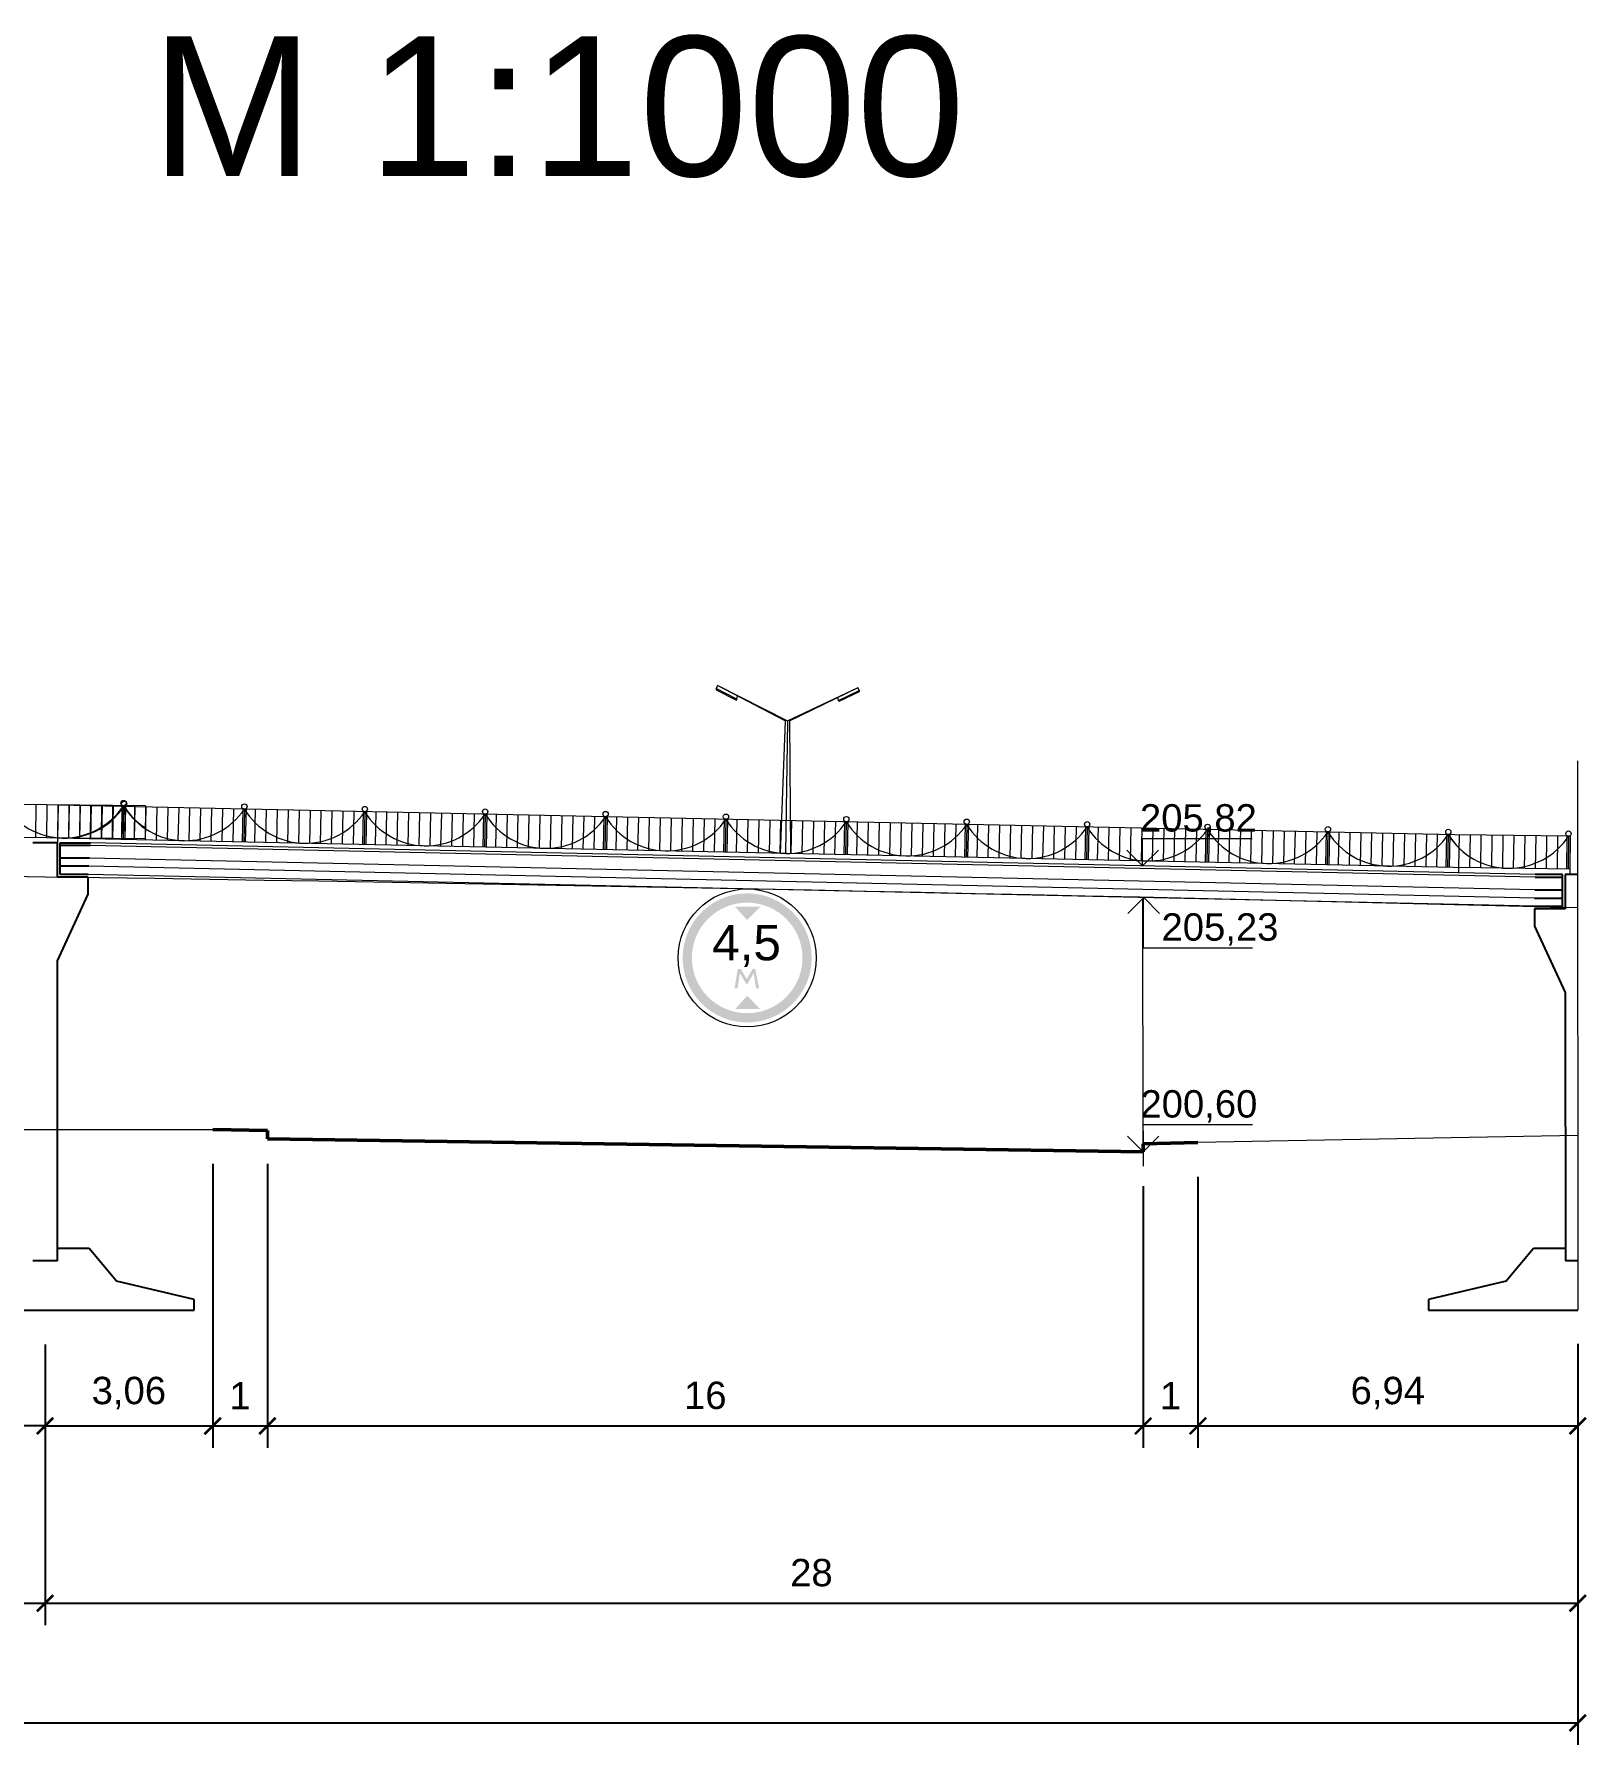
# Model space of a CAD drawing. Header units: millimetres. Extents: x -2123 to 34701, y -1286 to 835.
# Drawn here: x 4836.07 to 4864.43, y -1029.53 to -998.28 of the extents above; entities that cross this region are included whole.
import ezdxf

# ---------------------------------------------------------------- set-up
doc = ezdxf.new("R2010")
doc.units = ezdxf.units.MM
doc.layers.get('0').update_dxf_attribs({"lineweight": 15})
doc.layers.add('вертикалка', color=6, linetype='Continuous', lineweight=15)
doc.layers.add('поперечник', color=250, linetype='Continuous', lineweight=15)
doc.layers.add('розрізи', color=7, linetype='Continuous')
doc.styles.add('Arial', font='arial.ttf')
doc.styles.get("Standard").update_dxf_attribs({"font": 'arial.ttf'})
doc.styles.add('стиль1', font='isocpeui.ttf')
doc.dimstyles.new('3 Cтил Макс', dxfattribs={"dimtxt": 1, "dimasz": 0.3, "dimexe": 1.25, "dimexo": 0.625, "dimgap": 0.3, "dimtad": 1, "dimtxsty": 'стиль1', "dimblk": 'ARCHTICK', "dimcen": 2.5, "dimadec": 0, "dimazin": 0, "dimtfac": 1, "dimtmove": 0, "dimatfit": 3, "dimldrblk": 'DATUMFILLED', "dimfxl": 1, "dimarcsym": 0})

# ---------------------------------------------------------------- blocks, each defined once
blk = doc.blocks.new('_ArchTick')
at = {"color": 0, "linetype": 'ByBlock', "const_width": 0.15}
blk.add_lwpolyline([(-0.5, -0.5), (0.5, 0.5)], dxfattribs=at)
blk = doc.blocks.new('*D939')
at = {"layer": 'Defpoints', "color": 0, "lineweight": 20, "ltscale": 0.5, "transparency": 16777216}
for p in [(4812.266, -1021.588), (4836.266, -1021.588), (4836.266, -1026.941)]:
    blk.add_point(p, dxfattribs=at)
at = {"layer": 'вертикалка', "color": 0, "lineweight": -2, "ltscale": 0.5, "transparency": 16777216}
for p, q in [((4812.266, -1022.213), (4812.266, -1027.341)), ((4836.266, -1022.213), (4836.266, -1027.341)), ((4812.266, -1026.941), (4836.266, -1026.941))]:
    blk.add_line(p, q, dxfattribs=at)
at = {"layer": 'вертикалка', "color": 0, "lineweight": -2, "ltscale": 0.5, "transparency": 16777216, "xscale": 0.3, "yscale": 0.3, "zscale": 0.3, "rotation": 180}
blk.add_blockref('_ArchTick', (4812.266, -1026.941), dxfattribs=at)
at = {"layer": 'вертикалка', "color": 0, "lineweight": -2, "ltscale": 0.5, "transparency": 16777216, "xscale": 0.3, "yscale": 0.3, "zscale": 0.3}
blk.add_blockref('_ArchTick', (4836.266, -1026.941), dxfattribs=at)
at = {"layer": 'вертикалка', "color": 0, "lineweight": 20, "ltscale": 0.5, "transparency": 16777216, "insert": (4824.312, -1026.39), "char_height": 0.5, "attachment_point": 5, "style": 'Arial'}
blk.add_mtext('24', dxfattribs=at)
blk = doc.blocks.new('_DatumFilled')
at = {"color": 0, "linetype": 'ByBlock'}
blk.add_solid([(0, 0.58), (-1, 0), (0, -0.58)], dxfattribs=at)
blk = doc.blocks.new('*D940')
at = {"layer": 'Defpoints', "color": 0, "lineweight": 20, "ltscale": 0.5, "transparency": 16777216}
for p in [(4839.327, -1018.288), (4836.266, -1021.588), (4839.327, -1023.703)]:
    blk.add_point(p, dxfattribs=at)
at = {"layer": 'вертикалка', "color": 0, "lineweight": -2, "ltscale": 0.5, "transparency": 16777216}
for p, q in [((4839.327, -1018.913), (4839.327, -1024.103)), ((4836.266, -1022.213), (4836.266, -1024.103)), ((4836.266, -1023.703), (4839.327, -1023.703))]:
    blk.add_line(p, q, dxfattribs=at)
at = {"layer": 'вертикалка', "color": 0, "lineweight": -2, "ltscale": 0.5, "transparency": 16777216, "xscale": 0.3, "yscale": 0.3, "zscale": 0.3, "rotation": 180}
blk.add_blockref('_ArchTick', (4836.266, -1023.703), dxfattribs=at)
at = {"layer": 'вертикалка', "color": 0, "lineweight": -2, "ltscale": 0.5, "transparency": 16777216, "xscale": 0.3, "yscale": 0.3, "zscale": 0.3}
blk.add_blockref('_ArchTick', (4839.327, -1023.703), dxfattribs=at)
at = {"layer": 'вертикалка', "color": 0, "lineweight": 20, "ltscale": 0.5, "transparency": 16777216, "insert": (4837.796, -1023.102), "char_height": 0.5, "attachment_point": 5, "style": 'Arial'}
blk.add_mtext('3,06', dxfattribs=at)
blk = doc.blocks.new('*D942')
at = {"layer": 'Defpoints', "color": 0, "lineweight": 20, "ltscale": 0.5, "transparency": 16777216}
for p in [(4840.327, -1018.458), (4856.327, -1018.698), (4856.327, -1023.703)]:
    blk.add_point(p, dxfattribs=at)
at = {"layer": 'вертикалка', "color": 0, "lineweight": -2, "ltscale": 0.5, "transparency": 16777216}
for p, q in [((4840.327, -1019.083), (4840.327, -1024.103)), ((4856.327, -1019.323), (4856.327, -1024.103)), ((4840.327, -1023.703), (4856.327, -1023.703))]:
    blk.add_line(p, q, dxfattribs=at)
at = {"layer": 'вертикалка', "color": 0, "lineweight": -2, "ltscale": 0.5, "transparency": 16777216, "xscale": 0.3, "yscale": 0.3, "zscale": 0.3, "rotation": 180}
blk.add_blockref('_ArchTick', (4840.327, -1023.703), dxfattribs=at)
at = {"layer": 'вертикалка', "color": 0, "lineweight": -2, "ltscale": 0.5, "transparency": 16777216, "xscale": 0.3, "yscale": 0.3, "zscale": 0.3}
blk.add_blockref('_ArchTick', (4856.327, -1023.703), dxfattribs=at)
at = {"layer": 'вертикалка', "color": 0, "lineweight": 20, "ltscale": 0.5, "transparency": 16777216, "insert": (4848.327, -1023.147), "char_height": 0.5, "attachment_point": 5, "style": 'Arial'}
blk.add_mtext('16', dxfattribs=at)
blk = doc.blocks.new('*D943')
at = {"layer": 'Defpoints', "color": 0, "lineweight": 20, "ltscale": 0.5, "transparency": 16777216}
for p in [(4856.327, -1018.698), (4857.327, -1019.196), (4857.327, -1023.703)]:
    blk.add_point(p, dxfattribs=at)
at = {"layer": 'вертикалка', "color": 0, "lineweight": -2, "ltscale": 0.5, "transparency": 16777216}
for p, q in [((4856.327, -1019.323), (4856.327, -1024.103)), ((4857.327, -1019.821), (4857.327, -1024.103)), ((4856.327, -1023.703), (4857.327, -1023.703))]:
    blk.add_line(p, q, dxfattribs=at)
at = {"layer": 'вертикалка', "color": 0, "lineweight": -2, "ltscale": 0.5, "transparency": 16777216, "xscale": 0.3, "yscale": 0.3, "zscale": 0.3, "rotation": 180}
blk.add_blockref('_ArchTick', (4856.327, -1023.703), dxfattribs=at)
at = {"layer": 'вертикалка', "color": 0, "lineweight": -2, "ltscale": 0.5, "transparency": 16777216, "xscale": 0.3, "yscale": 0.3, "zscale": 0.3}
blk.add_blockref('_ArchTick', (4857.327, -1023.703), dxfattribs=at)
at = {"layer": 'вертикалка', "color": 0, "lineweight": 20, "ltscale": 0.5, "transparency": 16777216, "insert": (4856.827, -1023.152), "char_height": 0.5, "attachment_point": 5, "style": 'Arial'}
blk.add_mtext('1', dxfattribs=at)
blk = doc.blocks.new('*D944')
at = {"layer": 'Defpoints', "color": 0, "lineweight": 20, "ltscale": 0.5, "transparency": 16777216}
for p in [(4857.327, -1018.528), (4864.266, -1021.588), (4864.266, -1023.703)]:
    blk.add_point(p, dxfattribs=at)
at = {"layer": 'вертикалка', "color": 0, "lineweight": -2, "ltscale": 0.5, "transparency": 16777216}
for p, q in [((4857.327, -1019.153), (4857.327, -1024.103)), ((4864.266, -1022.213), (4864.266, -1024.103)), ((4857.327, -1023.703), (4864.266, -1023.703))]:
    blk.add_line(p, q, dxfattribs=at)
at = {"layer": 'вертикалка', "color": 0, "lineweight": -2, "ltscale": 0.5, "transparency": 16777216, "xscale": 0.3, "yscale": 0.3, "zscale": 0.3, "rotation": 180}
blk.add_blockref('_ArchTick', (4857.327, -1023.703), dxfattribs=at)
at = {"layer": 'вертикалка', "color": 0, "lineweight": -2, "ltscale": 0.5, "transparency": 16777216, "xscale": 0.3, "yscale": 0.3, "zscale": 0.3}
blk.add_blockref('_ArchTick', (4864.266, -1023.703), dxfattribs=at)
at = {"layer": 'вертикалка', "color": 0, "lineweight": 20, "ltscale": 0.5, "transparency": 16777216, "insert": (4860.796, -1023.102), "char_height": 0.5, "attachment_point": 5, "style": 'Arial'}
blk.add_mtext('6,94', dxfattribs=at)
blk = doc.blocks.new('*D946')
at = {"layer": 'Defpoints', "color": 0, "lineweight": 20, "ltscale": 0.5, "transparency": 16777216}
for p in [(4836.266, -1021.588), (4864.266, -1021.579), (4864.266, -1026.941)]:
    blk.add_point(p, dxfattribs=at)
at = {"layer": 'вертикалка', "color": 0, "lineweight": -2, "ltscale": 0.5, "transparency": 16777216}
for p, q in [((4836.266, -1022.213), (4836.266, -1027.341)), ((4864.266, -1022.204), (4864.266, -1027.341)), ((4836.266, -1026.941), (4864.266, -1026.941))]:
    blk.add_line(p, q, dxfattribs=at)
at = {"layer": 'вертикалка', "color": 0, "lineweight": -2, "ltscale": 0.5, "transparency": 16777216, "xscale": 0.3, "yscale": 0.3, "zscale": 0.3, "rotation": 180}
blk.add_blockref('_ArchTick', (4836.266, -1026.941), dxfattribs=at)
at = {"layer": 'вертикалка', "color": 0, "lineweight": -2, "ltscale": 0.5, "transparency": 16777216, "xscale": 0.3, "yscale": 0.3, "zscale": 0.3}
blk.add_blockref('_ArchTick', (4864.266, -1026.941), dxfattribs=at)
at = {"layer": 'вертикалка', "color": 0, "lineweight": 20, "ltscale": 0.5, "transparency": 16777216, "insert": (4850.266, -1026.385), "char_height": 0.5, "attachment_point": 5, "style": 'Arial'}
blk.add_mtext('28', dxfattribs=at)
blk = doc.blocks.new('3-13')
h = blk.add_hatch(color=1)
edge = h.paths.add_edge_path(flags=16)
edge.add_arc((3.5, 0), 2.805, 0, 360)
edge = h.paths.add_edge_path()
edge.add_arc((3.5, 0), 3.274, 0, 360)
blk.add_hatch(color=7).paths.add_polyline_path([(3.126, -0.771), (3.486, -1.365), (3.832, -0.767), (3.946, -1.54), (4.107, -1.54), (3.915, -0.567), (3.774, -0.567), (3.483, -1.071), (3.179, -0.57), (3.024, -0.57), (2.862, -1.536), (3.017, -1.536)])
at = {"color": 1}
blk.add_circle((3.5, 0), 3.5, dxfattribs=at)
at = {"color": 7}
for points in [[(2.89, 2.595), (4.165, 2.595), (3.499, 1.918)], [(2.89, -2.595), (4.165, -2.595), (3.499, -1.918)]]:
    blk.add_solid(points, dxfattribs=at)
at = {"insert": (1.719, 1.678), "char_height": 1.8, "attachment_point": 1}
blk.add_mtext_dynamic_manual_height_columns('4,5', width=3.89911, gutter_width=12.5, heights=[0], dxfattribs=at)
blk = doc.blocks.new('*D952')
at = {"layer": 'Defpoints', "color": 0, "lineweight": 20, "ltscale": 0.5, "transparency": 16777216}
for p in [(4833.541, -1021.588), (4836.266, -1021.588), (4833.541, -1023.703)]:
    blk.add_point(p, dxfattribs=at)
at = {"layer": 'вертикалка', "color": 0, "lineweight": -2, "ltscale": 0.5, "transparency": 16777216}
for p, q in [((4833.541, -1022.213), (4833.541, -1024.103)), ((4836.266, -1022.213), (4836.266, -1024.103)), ((4836.266, -1023.703), (4833.541, -1023.703))]:
    blk.add_line(p, q, dxfattribs=at)
at = {"layer": 'вертикалка', "color": 0, "lineweight": -2, "ltscale": 0.5, "transparency": 16777216, "xscale": 0.3, "yscale": 0.3, "zscale": 0.3, "rotation": 180}
blk.add_blockref('_ArchTick', (4833.541, -1023.703), dxfattribs=at)
at = {"layer": 'вертикалка', "color": 0, "lineweight": -2, "ltscale": 0.5, "transparency": 16777216, "xscale": 0.3, "yscale": 0.3, "zscale": 0.3}
blk.add_blockref('_ArchTick', (4836.266, -1023.703), dxfattribs=at)
at = {"layer": 'вертикалка', "color": 0, "lineweight": 20, "ltscale": 0.5, "transparency": 16777216, "insert": (4834.904, -1023.102), "char_height": 0.5, "attachment_point": 5, "style": 'Arial'}
blk.add_mtext('1,75', dxfattribs=at)
blk = doc.blocks.new('*D955')
at = {"layer": 'Defpoints', "color": 0, "lineweight": 20, "ltscale": 0.5, "transparency": 16777216}
for p in [(4736.268, -1021.686), (4864.266, -1021.579), (4864.266, -1029.127)]:
    blk.add_point(p, dxfattribs=at)
at = {"layer": 'вертикалка', "color": 0, "lineweight": -2, "ltscale": 0.5, "transparency": 16777216}
for p, q in [((4736.268, -1022.311), (4736.268, -1029.527)), ((4864.266, -1022.204), (4864.266, -1029.527)), ((4736.268, -1029.127), (4864.266, -1029.127))]:
    blk.add_line(p, q, dxfattribs=at)
at = {"layer": 'вертикалка', "color": 0, "lineweight": -2, "ltscale": 0.5, "transparency": 16777216, "xscale": 0.3, "yscale": 0.3, "zscale": 0.3, "rotation": 180}
blk.add_blockref('_ArchTick', (4736.268, -1029.127), dxfattribs=at)
at = {"layer": 'вертикалка', "color": 0, "lineweight": -2, "ltscale": 0.5, "transparency": 16777216, "xscale": 0.3, "yscale": 0.3, "zscale": 0.3}
blk.add_blockref('_ArchTick', (4864.266, -1029.127), dxfattribs=at)
at = {"layer": 'вертикалка', "color": 0, "lineweight": 20, "ltscale": 0.5, "transparency": 16777216, "insert": (4800.267, -1028.572), "char_height": 0.5, "attachment_point": 5, "style": 'Arial'}
blk.add_mtext('128', dxfattribs=at)
blk = doc.blocks.new('25')
blk.add_lwpolyline([(0, 0), (0, 600)])
blk = doc.blocks.new('*D1012')
at = {"layer": 'Defpoints', "color": 0, "lineweight": 20, "ltscale": 0.5, "transparency": 16777216}
for p in [(4839.327, -1018.288), (4840.327, -1018.288), (4840.327, -1023.703)]:
    blk.add_point(p, dxfattribs=at)
at = {"layer": 'вертикалка', "color": 0, "lineweight": -2, "ltscale": 0.5, "transparency": 16777216}
for p, q in [((4839.327, -1018.913), (4839.327, -1024.103)), ((4840.327, -1018.913), (4840.327, -1024.103)), ((4839.327, -1023.703), (4840.327, -1023.703))]:
    blk.add_line(p, q, dxfattribs=at)
at = {"layer": 'вертикалка', "color": 0, "lineweight": -2, "ltscale": 0.5, "transparency": 16777216, "xscale": 0.3, "yscale": 0.3, "zscale": 0.3, "rotation": 180}
blk.add_blockref('_ArchTick', (4839.327, -1023.703), dxfattribs=at)
at = {"layer": 'вертикалка', "color": 0, "lineweight": -2, "ltscale": 0.5, "transparency": 16777216, "xscale": 0.3, "yscale": 0.3, "zscale": 0.3}
blk.add_blockref('_ArchTick', (4840.327, -1023.703), dxfattribs=at)
at = {"layer": 'вертикалка', "color": 0, "lineweight": 20, "ltscale": 0.5, "transparency": 16777216, "insert": (4839.827, -1023.152), "char_height": 0.5, "attachment_point": 5, "style": 'Arial'}
blk.add_mtext('1', dxfattribs=at)

msp = doc.modelspace()

# ---------------------------------------------------------------- linework, layer by layer
for points in [[(4838.098, -1012.377), (4812.299, -1012.117)], [(4862.301, -1012.909), (4836.506, -1012.365)], [(4838.092, -1012.977), (4812.293, -1012.717), (4812.292, -1012.817)], [(4864.098, -1012.933), (4862.098, -1012.905)], [(4862.288, -1013.509), (4836.493, -1012.965), (4836.491, -1013.065)], [(4864.119, -1013.533), (4862.089, -1013.504), (4862.088, -1013.604)]]:
    msp.add_lwpolyline(points)
at = {"color": 0, "lineweight": 9}
for points in [[(4856.317, -1013.474), (4856.029, -1013.186)], [(4856.317, -1013.474), (4856.317, -1012.974), (4858.317, -1012.974)], [(4856.317, -1013.474), (4856.605, -1013.186)], [(4856.336, -1014.053), (4856.048, -1014.341)], [(4856.327, -1014.062), (4856.327, -1014.967), (4858.327, -1014.967)], [(4856.336, -1014.053), (4856.624, -1014.341)], [(4856.327, -1018.698), (4856.327, -1018.198), (4858.327, -1018.198)], [(4856.327, -1018.698), (4856.039, -1018.409)], [(4856.327, -1018.698), (4856.615, -1018.409)]]:
    msp.add_lwpolyline(points, dxfattribs=at)
at = {"color": 0, "lineweight": 50}
for points in [[(4839.327, -1018.288), (4840.327, -1018.308)], [(4840.327, -1018.308), (4840.327, -1018.458)], [(4856.327, -1018.698), (4840.327, -1018.458)], [(4857.327, -1018.528), (4856.327, -1018.548)], [(4856.327, -1018.698), (4856.327, -1018.548)]]:
    msp.add_lwpolyline(points, dxfattribs=at)
for centre in [(4837.699, -1012.325), (4837.708, -1012.342), (4839.907, -1012.388), (4842.107, -1012.435), (4844.306, -1012.481), (4846.505, -1012.527), (4848.705, -1012.574), (4850.904, -1012.62), (4853.104, -1012.666), (4855.303, -1012.713), (4857.503, -1012.759), (4859.702, -1012.805), (4861.902, -1012.852), (4864.098, -1012.884)]:
    msp.add_circle(centre, 0.0485)
for centre, start, end in [((4836.606, -1011.654), 212.2016, 326.6434), ((4836.622, -1011.659), 264.4089, 326.0134), ((4838.805, -1011.676), 212.2016, 237.0764), ((4838.821, -1011.705), 211.5716, 326.0134), ((4841.021, -1011.752), 211.5716, 326.0134), ((4843.22, -1011.798), 211.5716, 326.0134), ((4845.42, -1011.844), 211.5716, 326.0134), ((4847.619, -1011.891), 211.5716, 326.0134), ((4849.819, -1011.937), 211.5716, 326.0134), ((4852.018, -1011.983), 211.5716, 326.0134), ((4854.218, -1012.03), 211.5716, 326.0134), ((4856.417, -1012.076), 211.5716, 326.0134), ((4858.616, -1012.123), 211.5716, 326.0134), ((4860.816, -1012.169), 211.5716, 326.0134), ((4863.008, -1012.209), 211.9699, 326.4118), ((4863.015, -1012.215), 211.5716, 236.4464)]:
    msp.add_arc(centre, 1.308, start, end)
at = {"layer": 'вертикалка', "color": 5, "lineweight": 20}
for points in [[(4864.263, -1011.556), (4864.266, -1021.588)], [(4863.486, -1013.681), (4837.093, -1013.102)], [(4863.487, -1013.631), (4837.096, -1013.052)], [(4863.479, -1014.061), (4837.067, -1013.481)], [(4863.482, -1013.911), (4837.077, -1013.331)], [(4864.119, -1013.533), (4864.119, -1013.631)], [(4863.475, -1014.209), (4837.053, -1013.63)], [(4856.327, -1018.698), (4856.318, -1014.07)], [(4800.153, -1018.288), (4839.327, -1018.288)], [(4856.327, -1018.315), (4856.327, -1018.955)], [(4864.265, -1018.398), (4857.327, -1018.528)]]:
    msp.add_lwpolyline(points, dxfattribs=at)
msp.add_arc((4800.047, -3513.414), 2500, 88.528097, 91.461854, dxfattribs=at)
at = {"layer": 'поперечник', "color": 7, "lineweight": 15}
for p, q in [((4848.528, -1010.23), (4848.526, -1010.256)), ((4848.528, -1010.23), (4848.526, -1010.256)), ((4848.526, -1010.256), (4848.896, -1010.445)), ((4848.526, -1010.256), (4848.896, -1010.445)), ((4848.528, -1010.23), (4848.554, -1010.179)), ((4848.528, -1010.23), (4848.554, -1010.179)), ((4848.902, -1010.426), (4848.528, -1010.23)), ((4848.902, -1010.426), (4848.528, -1010.23)), ((4849.824, -1010.824), (4848.553, -1010.178)), ((4849.785, -1010.821), (4848.553, -1010.178)), ((4849.824, -1010.824), (4848.553, -1010.178)), ((4849.785, -1010.821), (4848.553, -1010.178)), ((4848.896, -1010.445), (4848.902, -1010.426)), ((4848.896, -1010.445), (4848.902, -1010.426)), ((4848.902, -1010.426), (4848.913, -1010.366)), ((4848.902, -1010.426), (4848.913, -1010.366)), ((4849.827, -1010.824), (4851.117, -1010.215)), ((4849.827, -1010.824), (4851.117, -1010.215)), ((4849.867, -1010.823), (4851.117, -1010.215)), ((4849.867, -1010.823), (4851.117, -1010.215)), ((4850.761, -1010.453), (4850.751, -1010.393)), ((4850.761, -1010.453), (4850.751, -1010.393)), ((4850.761, -1010.453), (4851.141, -1010.267)), ((4850.761, -1010.453), (4851.141, -1010.267)), ((4850.766, -1010.472), (4850.761, -1010.453)), ((4850.766, -1010.472), (4850.761, -1010.453)), ((4851.141, -1010.293), (4850.766, -1010.472)), ((4851.141, -1010.293), (4850.766, -1010.472)), ((4851.141, -1010.267), (4851.116, -1010.216)), ((4851.141, -1010.267), (4851.116, -1010.216)), ((4851.141, -1010.267), (4851.141, -1010.293)), ((4851.141, -1010.267), (4851.141, -1010.293)), ((4849.826, -1010.831), (4849.791, -1013.245)), ((4849.826, -1010.831), (4849.791, -1013.245)), ((4849.826, -1010.831), (4849.791, -1013.245)), ((4849.826, -1010.831), (4849.791, -1013.245))]:
    msp.add_line(p, q, dxfattribs=at)
for points in [[(4849.785, -1010.821), (4849.696, -1013.245)], [(4849.785, -1010.821), (4849.696, -1013.245)], [(4849.867, -1010.823), (4849.886, -1013.245)], [(4849.867, -1010.823), (4849.886, -1013.245)]]:
    msp.add_lwpolyline(points, dxfattribs=at)
at = {"layer": 'розрізи', "color": 0}
for p, q in [((4836.491, -1013.052), (4836.041, -1013.052)), ((4836.491, -1013.68), (4836.491, -1013.052)), ((4836.541, -1013.63), (4836.541, -1013.052)), ((4836.541, -1013.052), (4837.096, -1013.052)), ((4837.093, -1013.102), (4836.541, -1013.102)), ((4837.077, -1013.331), (4836.541, -1013.331)), ((4837.067, -1013.481), (4836.541, -1013.481)), ((4837.053, -1013.68), (4836.491, -1013.68)), ((4837.053, -1013.63), (4836.541, -1013.63)), ((4837.053, -1013.992), (4837.053, -1013.68)), ((4863.486, -1013.681), (4863.988, -1013.681)), ((4863.988, -1013.631), (4863.487, -1013.631)), ((4863.988, -1014.209), (4863.988, -1013.631)), ((4864.038, -1013.631), (4864.038, -1014.259)), ((4864.038, -1013.631), (4864.038, -1014.259)), ((4864.263, -1013.631), (4864.038, -1013.631)), ((4836.491, -1015.206), (4837.053, -1013.992)), ((4863.475, -1014.209), (4863.988, -1014.209)), ((4863.479, -1014.061), (4863.988, -1014.061)), ((4863.482, -1013.911), (4863.988, -1013.911)), ((4864.038, -1014.259), (4863.475, -1014.259)), ((4863.475, -1014.259), (4863.475, -1014.572)), ((4863.475, -1014.572), (4864.038, -1015.785)), ((4836.491, -1020.688), (4836.491, -1015.206)), ((4864.038, -1015.785), (4864.041, -1020.688)), ((4837.071, -1020.463), (4836.491, -1020.463)), ((4837.571, -1021.056), (4837.071, -1020.463)), ((4863.46, -1020.463), (4862.96, -1021.056)), ((4864.041, -1020.463), (4863.46, -1020.463)), ((4836.491, -1020.688), (4836.041, -1020.688)), ((4864.265, -1020.688), (4864.041, -1020.688)), ((4838.99, -1021.395), (4837.571, -1021.056)), ((4862.96, -1021.056), (4861.541, -1021.395)), ((4838.99, -1021.588), (4838.99, -1021.395)), ((4861.541, -1021.395), (4861.541, -1021.588)), ((4833.541, -1021.588), (4838.99, -1021.588)), ((4861.541, -1021.588), (4864.266, -1021.588))]:
    msp.add_line(p, q, dxfattribs=at)
at = {"layer": 'розрізи', "color": 0, "lineweight": 20}
msp.add_line((4836.491, -1013.68), (4837.053, -1013.68), dxfattribs=at)

# ---------------------------------------------------------------- block references
at = {"xscale": -0.001, "yscale": 0.001, "zscale": 0.001}
for p, rotation in [((4836.098, -1012.357), 179.4224968499293), ((4836.298, -1012.359), 179.4224968499293), ((4836.498, -1012.361), 179.4224968499293), ((4836.507, -1012.365), 178.7924872352983), ((4836.698, -1012.363), 179.4224968499293), ((4836.707, -1012.369), 178.7924872352983), ((4836.898, -1012.365), 179.4224968499293), ((4836.907, -1012.373), 178.7924872352983), ((4837.098, -1012.367), 179.4224968499293), ((4837.107, -1012.378), 178.7924872352983), ((4837.298, -1012.369), 179.4224968499293), ((4837.307, -1012.382), 178.7924872352983), ((4837.498, -1012.371), 179.4224968499293), ((4837.507, -1012.386), 178.7924872352983), ((4837.668, -1012.373), 179.4224968499293), ((4837.677, -1012.39), 178.7924872352983), ((4837.698, -1012.373), 179.4224968499293), ((4837.707, -1012.39), 178.7924872352983), ((4837.728, -1012.373), 179.4224968499293), ((4837.737, -1012.391), 178.7924872352983), ((4837.898, -1012.375), 179.4224968499293), ((4837.906, -1012.394), 178.7924872352983), ((4838.098, -1012.377), 179.4224968499293), ((4838.106, -1012.399), 178.7924872352983), ((4838.306, -1012.403), 178.7924872352983), ((4838.506, -1012.407), 178.7924872352983), ((4838.706, -1012.411), 178.7924872352983), ((4838.906, -1012.416), 178.7924872352983), ((4839.106, -1012.42), 178.7924872352983), ((4839.306, -1012.424), 178.7924872352983), ((4839.506, -1012.428), 178.7924872352983), ((4839.706, -1012.432), 178.7924872352983), ((4839.876, -1012.436), 178.7924872352983), ((4839.906, -1012.437), 178.7924872352983), ((4839.936, -1012.437), 178.7924872352983), ((4840.106, -1012.441), 178.7924872352983), ((4840.306, -1012.445), 178.7924872352983), ((4840.506, -1012.449), 178.7924872352983), ((4840.706, -1012.454), 178.7924872352983), ((4840.906, -1012.458), 178.7924872352983), ((4841.106, -1012.462), 178.7924872352983), ((4841.306, -1012.466), 178.7924872352983), ((4841.506, -1012.47), 178.7924872352983), ((4841.706, -1012.475), 178.7924872352983), ((4841.906, -1012.479), 178.7924872352983), ((4842.076, -1012.482), 178.7924872352983), ((4842.106, -1012.483), 178.7924872352983), ((4842.136, -1012.484), 178.7924872352983), ((4842.306, -1012.487), 178.7924872352983), ((4842.505, -1012.491), 178.7924872352983), ((4842.705, -1012.496), 178.7924872352983), ((4842.905, -1012.5), 178.7924872352983), ((4843.105, -1012.504), 178.7924872352983), ((4843.305, -1012.508), 178.7924872352983), ((4843.505, -1012.513), 178.7924872352983), ((4843.705, -1012.517), 178.7924872352983), ((4843.905, -1012.521), 178.7924872352983), ((4844.105, -1012.525), 178.7924872352983), ((4844.275, -1012.529), 178.7924872352983), ((4844.305, -1012.529), 178.7924872352983), ((4844.335, -1012.53), 178.7924872352983), ((4844.505, -1012.534), 178.7924872352983), ((4844.705, -1012.538), 178.7924872352983), ((4844.905, -1012.542), 178.7924872352983), ((4845.105, -1012.546), 178.7924872352983), ((4845.305, -1012.55), 178.7924872352983), ((4845.505, -1012.555), 178.7924872352983), ((4845.705, -1012.559), 178.7924872352983), ((4845.905, -1012.563), 178.7924872352983), ((4846.105, -1012.567), 178.7924872352983), ((4846.305, -1012.572), 178.7924872352983), ((4846.475, -1012.575), 178.7924872352983), ((4846.504, -1012.576), 178.7924872352983), ((4846.535, -1012.576), 178.7924872352983), ((4846.704, -1012.58), 178.7924872352983), ((4846.904, -1012.584), 178.7924872352983), ((4847.104, -1012.588), 178.7924872352983), ((4847.304, -1012.593), 178.7924872352983), ((4847.504, -1012.597), 178.7924872352983), ((4847.704, -1012.601), 178.7924872352983), ((4847.904, -1012.605), 178.7924872352983), ((4848.104, -1012.609), 178.7924872352983), ((4848.304, -1012.614), 178.7924872352983), ((4848.504, -1012.618), 178.7924872352983), ((4848.674, -1012.621), 178.7924872352983), ((4848.704, -1012.622), 178.7924872352983), ((4848.734, -1012.623), 178.7924872352983), ((4848.904, -1012.626), 178.7924872352983), ((4849.104, -1012.631), 178.7924872352983), ((4849.304, -1012.635), 178.7924872352983), ((4849.504, -1012.639), 178.7924872352983), ((4849.704, -1012.643), 178.7924872352983), ((4849.904, -1012.647), 178.7924872352983), ((4850.104, -1012.652), 178.7924872352983), ((4850.304, -1012.656), 178.7924872352983), ((4850.503, -1012.66), 178.7924872352983), ((4850.703, -1012.664), 178.7924872352983), ((4850.873, -1012.668), 178.7924872352983), ((4850.903, -1012.668), 178.7924872352983), ((4850.933, -1012.669), 178.7924872352983), ((4851.103, -1012.673), 178.7924872352983), ((4851.303, -1012.677), 178.7924872352983), ((4851.503, -1012.681), 178.7924872352983), ((4851.703, -1012.685), 178.7924872352983), ((4851.903, -1012.69), 178.7924872352983), ((4852.103, -1012.694), 178.7924872352983), ((4852.303, -1012.698), 178.7924872352983), ((4852.503, -1012.702), 178.7924872352983), ((4852.703, -1012.706), 178.7924872352983), ((4852.903, -1012.711), 178.7924872352983), ((4853.073, -1012.714), 178.7924872352983), ((4853.103, -1012.715), 178.7924872352983), ((4853.133, -1012.715), 178.7924872352983), ((4853.303, -1012.719), 178.7924872352983), ((4853.503, -1012.723), 178.7924872352983), ((4853.703, -1012.727), 178.7924872352983), ((4853.903, -1012.732), 178.7924872352983), ((4854.103, -1012.736), 178.7924872352983), ((4854.303, -1012.74), 178.7924872352983), ((4854.503, -1012.744), 178.7924872352983), ((4854.703, -1012.749), 178.7924872352983), ((4854.902, -1012.753), 178.7924872352983), ((4855.102, -1012.757), 178.7924872352983), ((4855.272, -1012.761), 178.7924872352983), ((4855.302, -1012.761), 178.7924872352983), ((4855.332, -1012.762), 178.7924872352983), ((4855.502, -1012.765), 178.7924872352983), ((4855.702, -1012.77), 178.7924872352983), ((4855.902, -1012.774), 178.7924872352983), ((4856.102, -1012.778), 178.7924872352983), ((4856.302, -1012.782), 178.7924872352983), ((4856.502, -1012.786), 178.7924872352983), ((4856.702, -1012.791), 178.7924872352983), ((4856.902, -1012.795), 178.7924872352983), ((4857.102, -1012.799), 178.7924872352983), ((4857.302, -1012.803), 178.7924872352983), ((4857.472, -1012.807), 178.7924872352983), ((4857.502, -1012.808), 178.7924872352983), ((4857.532, -1012.808), 178.7924872352983), ((4857.702, -1012.812), 178.7924872352983), ((4857.902, -1012.816), 178.7924872352983), ((4858.102, -1012.82), 178.7924872352983), ((4858.302, -1012.824), 178.7924872352983), ((4858.501, -1012.829), 178.7924872352983), ((4858.701, -1012.833), 178.7924872352983), ((4858.901, -1012.837), 178.7924872352983), ((4859.101, -1012.841), 178.7924872352983), ((4859.301, -1012.845), 178.7924872352983), ((4859.501, -1012.85), 178.7924872352983), ((4859.671, -1012.853), 178.7924872352983), ((4859.701, -1012.854), 178.7924872352983), ((4859.731, -1012.855), 178.7924872352983), ((4859.901, -1012.858), 178.7924872352983), ((4860.101, -1012.862), 178.7924872352983), ((4860.301, -1012.867), 178.7924872352983), ((4860.501, -1012.871), 178.7924872352983), ((4860.701, -1012.875), 178.7924872352983), ((4860.901, -1012.879), 178.7924872352983), ((4861.101, -1012.883), 178.7924872352983), ((4861.301, -1012.888), 178.7924872352983), ((4861.501, -1012.892), 178.7924872352983), ((4861.701, -1012.896), 178.7924872352983), ((4861.871, -1012.9), 178.7924872352983), ((4861.901, -1012.9), 178.7924872352983), ((4861.931, -1012.901), 178.7924872352983), ((4862.101, -1012.904), 178.7924872352983), ((4862.098, -1012.905), 179.1908544637552), ((4862.301, -1012.909), 178.7924872352983), ((4862.298, -1012.908), 179.1908544637552), ((4862.498, -1012.91), 179.1908544637552), ((4862.698, -1012.913), 179.1908544637552), ((4862.898, -1012.916), 179.1908544637552), ((4863.098, -1012.919), 179.1908544637552), ((4863.298, -1012.922), 179.1908544637552), ((4863.498, -1012.924), 179.1908544637552), ((4863.698, -1012.927), 179.1908544637552), ((4863.898, -1012.93), 179.1908544637552), ((4864.068, -1012.933), 179.1908544637552), ((4864.098, -1012.933), 179.1908544637552), ((4864.128, -1012.933), 179.1908544637552)]:
    msp.add_blockref('25', p, dxfattribs=dict(at, rotation=rotation))
at = {"color": 0, "linetype": 'Continuous', "xscale": 0.36, "yscale": 0.36, "zscale": 0.36}
msp.add_blockref('3-13', (4847.832, -1015.154), dxfattribs=at)

# ---------------------------------------------------------------- texts
msp.add_text('М 1:1000', height=2.553).set_placement((4838.203, -1000.873))
at = {"layer": 'вертикалка', "color": 0}
for s, p in [('205,82', (4856.268, -1012.846)), ('205,23', (4856.662, -1014.839)), ('200,60', (4856.277, -1018.07))]:
    msp.add_text(s, height=0.5, dxfattribs=at).set_placement(p)

# ---------------------------------------------------------------- dimensions: what is measured, and where the dimension line sits
at = {"layer": 'вертикалка', "color": 5, "lineweight": 20, "ltscale": 0.5}
for base, p1, p2, picture, middle in [((4839.327, -1023.703), (4836.266, -1021.588), (4839.327, -1018.288), '*D940', (4837.796, -1023.102)), ((4840.327, -1023.703), (4839.327, -1018.288), (4840.327, -1018.288), '*D1012', (4839.827, -1023.152)), ((4856.327, -1023.703), (4840.327, -1018.458), (4856.327, -1018.698), '*D942', (4848.327, -1023.147)), ((4864.266, -1023.703), (4857.327, -1018.528), (4864.266, -1021.588), '*D944', (4860.796, -1023.102)), ((4857.327, -1023.703), (4856.327, -1018.698), (4857.327, -1019.196), '*D943', (4856.827, -1023.152)), ((4864.266, -1029.127), (4736.268, -1021.686), (4864.266, -1021.579), '*D955', (4800.267, -1028.572)), ((4864.266, -1026.941), (4836.266, -1021.588), (4864.266, -1021.579), '*D946', (4850.266, -1026.385))]:
    dim = msp.add_linear_dim(base=base, p1=p1, p2=p2, dimstyle='3 Cтил Макс', override={"dimtxt": 0.5, "dimexe": 0.4, "dimtxsty": 'Arial'}, dxfattribs=at)
    dim.commit()
    dim.dimension.update_dxf_attribs({"geometry": picture, "text_midpoint": middle})
dim = msp.add_linear_dim(base=(4836.266, -1026.941), p1=(4812.266, -1021.588), p2=(4836.266, -1021.588), dimstyle='3 Cтил Макс', override={"dimtxt": 0.5, "dimexe": 0.4, "dimtxsty": 'Arial'}, dxfattribs=at)
dim.commit()
dim.dimension.update_dxf_attribs({"geometry": '*D939', "text_midpoint": (4824.312, -1026.941), "dimtype": 160})
dim = msp.add_linear_dim(base=(4833.541, -1023.703), p1=(4836.266, -1021.588), p2=(4833.541, -1021.588), text='1,75', dimstyle='3 Cтил Макс', override={"dimtxt": 0.5, "dimexe": 0.4, "dimtxsty": 'Arial'}, dxfattribs=at)
dim.commit()
dim.dimension.update_dxf_attribs({"geometry": '*D952', "text_midpoint": (4834.904, -1023.102)})

doc.saveas('drawing.dxf')
